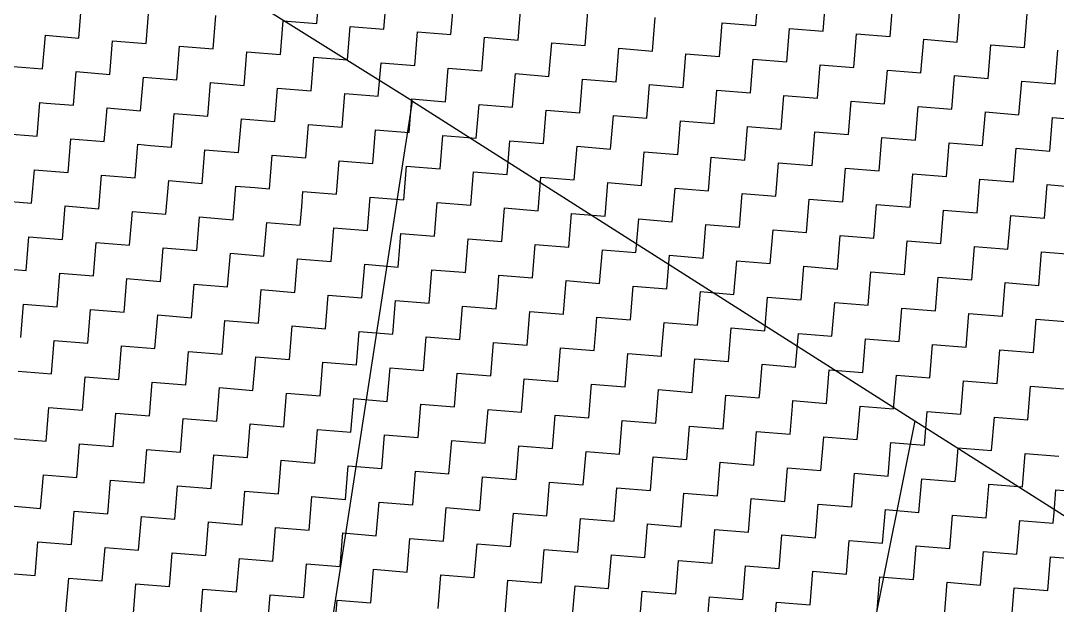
# Model space of a CAD drawing. Header units: metres. Extents: x 286589 to 288713, y 2001360 to 2004418.
# Drawn here: x 286829.4 to 286990.5, y 2003054.4 to 2003145.2 of the extents above; entities that cross this region are included whole.
import ezdxf

# ---------------------------------------------------------------- set-up
doc = ezdxf.new("R2010")
doc.units = ezdxf.units.M
doc.header["$MEASUREMENT"] = 0
doc.layers.add('POLY_HATCH', color=12, linetype='Continuous')
doc.layers.add('POLY_PARCEL', color=6, linetype='Continuous')

msp = doc.modelspace()

# ---------------------------------------------------------------- linework, layer by layer
at = {"layer": 'POLY_HATCH', "linetype": 'Continuous'}
for p, q in [((286875.43, 2003144.71), (286875.85, 2003149.93)), ((286885.87, 2003143.86), (286886.29, 2003149.07)), ((286943.69, 2003144.4), (286944.12, 2003149.61)), ((286954.13, 2003143.55), (286954.55, 2003148.76)), ((286838.48, 2003142.47), (286838.9, 2003147.68)), ((286848.91, 2003141.62), (286849.34, 2003146.83)), ((286896.3, 2003143.01), (286896.73, 2003148.22)), ((286906.74, 2003142.16), (286907.16, 2003147.37)), ((286964.56, 2003142.69), (286964.99, 2003147.91)), ((286975, 2003141.84), (286975.42, 2003147.06)), ((286859.35, 2003140.77), (286859.77, 2003145.98)), ((286917.17, 2003141.3), (286917.6, 2003146.52)), ((286927.61, 2003140.45), (286928.04, 2003145.67)), ((286985.43, 2003140.99), (286985.86, 2003146.21)), ((286869.79, 2003139.91), (286870.21, 2003145.13)), ((286870.21, 2003145.13), (286875.43, 2003144.71)), ((286880.22, 2003139.06), (286880.65, 2003144.28)), ((286880.65, 2003144.28), (286885.87, 2003143.86)), ((286938.05, 2003139.6), (286938.47, 2003144.82)), ((286938.47, 2003144.82), (286943.69, 2003144.4)), ((286948.48, 2003138.75), (286948.91, 2003143.97)), ((286948.91, 2003143.97), (286954.13, 2003143.55)), ((286832.83, 2003137.67), (286833.26, 2003142.89)), ((286833.26, 2003142.89), (286838.48, 2003142.47)), ((286843.27, 2003136.82), (286843.7, 2003142.04)), ((286843.7, 2003142.04), (286848.91, 2003141.62)), ((286890.66, 2003138.21), (286891.08, 2003143.43)), ((286891.08, 2003143.43), (286896.3, 2003143.01)), ((286901.09, 2003137.36), (286901.52, 2003142.58)), ((286901.52, 2003142.58), (286906.74, 2003142.16)), ((286958.92, 2003137.9), (286959.34, 2003143.12)), ((286959.34, 2003143.12), (286964.56, 2003142.69)), ((286969.35, 2003137.05), (286969.78, 2003142.27)), ((286969.78, 2003142.27), (286975, 2003141.84)), ((286853.71, 2003135.97), (286854.13, 2003141.19)), ((286854.13, 2003141.19), (286859.35, 2003140.77)), ((286911.53, 2003136.51), (286911.96, 2003141.73)), ((286911.96, 2003141.73), (286917.17, 2003141.3)), ((286921.97, 2003135.66), (286922.39, 2003140.88)), ((286922.39, 2003140.88), (286927.61, 2003140.45)), ((286979.79, 2003136.2), (286980.22, 2003141.42)), ((286980.22, 2003141.42), (286985.43, 2003140.99)), ((286990.23, 2003135.35), (286990.65, 2003140.57)), ((286864.14, 2003135.12), (286864.57, 2003140.34)), ((286864.57, 2003140.34), (286869.79, 2003139.91)), ((286874.58, 2003134.27), (286875, 2003139.49)), ((286875, 2003139.49), (286880.22, 2003139.06)), ((286932.4, 2003134.81), (286932.83, 2003140.03)), ((286932.83, 2003140.03), (286938.05, 2003139.6)), ((286942.84, 2003133.96), (286943.26, 2003139.18)), ((286943.26, 2003139.18), (286948.48, 2003138.75)), ((286827.62, 2003138.1), (286832.83, 2003137.67)), ((286837.63, 2003132.03), (286838.05, 2003137.25)), ((286838.05, 2003137.25), (286843.27, 2003136.82)), ((286885.01, 2003133.42), (286885.44, 2003138.64)), ((286885.44, 2003138.64), (286890.66, 2003138.21)), ((286895.45, 2003132.57), (286895.88, 2003137.79)), ((286895.88, 2003137.79), (286901.09, 2003137.36)), ((286953.28, 2003133.11), (286953.7, 2003138.33)), ((286953.7, 2003138.33), (286958.92, 2003137.9)), ((286963.71, 2003132.26), (286964.14, 2003137.48)), ((286964.14, 2003137.48), (286969.35, 2003137.05)), ((286848.06, 2003131.18), (286848.49, 2003136.4)), ((286848.49, 2003136.4), (286853.71, 2003135.97)), ((286858.5, 2003130.33), (286858.92, 2003135.55)), ((286858.92, 2003135.55), (286864.14, 2003135.12)), ((286905.89, 2003131.72), (286906.31, 2003136.94)), ((286906.31, 2003136.94), (286911.53, 2003136.51)), ((286916.32, 2003130.87), (286916.75, 2003136.09)), ((286916.75, 2003136.09), (286921.97, 2003135.66)), ((286974.15, 2003131.41), (286974.57, 2003136.63)), ((286974.57, 2003136.63), (286979.79, 2003136.2)), ((286984.58, 2003130.56), (286985.01, 2003135.78)), ((286985.01, 2003135.78), (286990.23, 2003135.35)), ((286868.94, 2003129.48), (286869.36, 2003134.7)), ((286869.36, 2003134.7), (286874.58, 2003134.27)), ((286926.76, 2003130.02), (286927.18, 2003135.24)), ((286927.18, 2003135.24), (286932.4, 2003134.81)), ((286937.2, 2003129.17), (286937.62, 2003134.39)), ((286937.62, 2003134.39), (286942.84, 2003133.96)), ((286831.98, 2003127.24), (286832.41, 2003132.46)), ((286832.41, 2003132.46), (286833.41, 2003132.37)), ((286833.41, 2003132.37), (286837.63, 2003132.03)), ((286879.37, 2003128.63), (286879.8, 2003133.85)), ((286879.8, 2003133.85), (286885.01, 2003133.42)), ((286889.81, 2003127.78), (286890.23, 2003133)), ((286890.23, 2003133), (286895.45, 2003132.57)), ((286947.63, 2003128.32), (286948.06, 2003133.53)), ((286948.06, 2003133.53), (286953.28, 2003133.11)), ((286958.07, 2003127.47), (286958.49, 2003132.68)), ((286958.49, 2003132.68), (286963.71, 2003132.26)), ((286842.6, 2003128.64), (286842.84, 2003131.61)), ((286842.84, 2003131.61), (286848.06, 2003131.18)), ((286852.86, 2003125.54), (286853.28, 2003130.75)), ((286853.28, 2003130.75), (286858.5, 2003130.33)), ((286900.24, 2003126.93), (286900.67, 2003132.14)), ((286900.67, 2003132.14), (286905.89, 2003131.72)), ((286910.68, 2003126.08), (286911.11, 2003131.29)), ((286911.11, 2003131.29), (286916.32, 2003130.87)), ((286968.5, 2003126.62), (286968.93, 2003131.83)), ((286968.93, 2003131.83), (286974.15, 2003131.41)), ((286978.94, 2003125.76), (286979.37, 2003130.98)), ((286979.37, 2003130.98), (286984.58, 2003130.56)), ((286863.29, 2003124.69), (286863.72, 2003129.9)), ((286863.72, 2003129.9), (286868.94, 2003129.48)), ((286921.12, 2003125.23), (286921.54, 2003130.44)), ((286921.54, 2003130.44), (286926.76, 2003130.02)), ((286931.55, 2003124.37), (286931.98, 2003129.59)), ((286931.98, 2003129.59), (286937.2, 2003129.17)), ((286989.38, 2003124.91), (286989.8, 2003130.13)), ((286989.8, 2003130.13), (286995.02, 2003129.71)), ((286826.77, 2003127.66), (286831.98, 2003127.24)), ((286842.42, 2003126.39), (286842.6, 2003128.64)), ((286873.73, 2003123.84), (286874.15, 2003129.05)), ((286874.15, 2003129.05), (286879.37, 2003128.63)), ((286884.16, 2003122.98), (286884.59, 2003128.2)), ((286884.59, 2003128.2), (286889.81, 2003127.78)), ((286941.99, 2003123.52), (286942.41, 2003128.74)), ((286942.41, 2003128.74), (286947.63, 2003128.32)), ((286952.42, 2003122.67), (286952.85, 2003127.89)), ((286952.85, 2003127.89), (286958.07, 2003127.47)), ((286836.78, 2003121.59), (286837.2, 2003126.81)), ((286837.2, 2003126.81), (286842.42, 2003126.39)), ((286847.21, 2003120.74), (286847.64, 2003125.96)), ((286847.64, 2003125.96), (286849.6, 2003125.8)), ((286894.6, 2003122.13), (286895.03, 2003127.35)), ((286895.03, 2003127.35), (286900.24, 2003126.93)), ((286905.04, 2003121.28), (286905.46, 2003126.5)), ((286905.46, 2003126.5), (286910.68, 2003126.08)), ((286962.86, 2003121.82), (286963.29, 2003127.04)), ((286963.29, 2003127.04), (286968.5, 2003126.62)), ((286973.3, 2003120.97), (286973.72, 2003126.19)), ((286973.72, 2003126.19), (286978.94, 2003125.76)), ((286849.6, 2003125.8), (286852.86, 2003125.54)), ((286857.86, 2003122.45), (286858.07, 2003125.11)), ((286858.07, 2003125.11), (286863.29, 2003124.69)), ((286915.47, 2003120.43), (286915.9, 2003125.65)), ((286915.9, 2003125.65), (286921.12, 2003125.23)), ((286925.91, 2003119.58), (286926.33, 2003124.8)), ((286926.33, 2003124.8), (286931.55, 2003124.37)), ((286983.73, 2003120.12), (286984.16, 2003125.34)), ((286984.16, 2003125.34), (286989.38, 2003124.91)), ((286868.08, 2003119.04), (286868.51, 2003124.26)), ((286868.51, 2003124.26), (286873.73, 2003123.84)), ((286878.52, 2003118.19), (286878.95, 2003123.41)), ((286878.95, 2003123.41), (286884.16, 2003122.98)), ((286936.34, 2003118.73), (286936.77, 2003123.95)), ((286936.77, 2003123.95), (286941.99, 2003123.52)), ((286946.78, 2003117.88), (286947.21, 2003123.1)), ((286947.21, 2003123.1), (286952.42, 2003122.67)), ((286831.13, 2003116.8), (286831.56, 2003122.02)), ((286831.56, 2003122.02), (286836.78, 2003121.59)), ((286841.57, 2003115.95), (286841.99, 2003121.17)), ((286841.99, 2003121.17), (286847.21, 2003120.74)), ((286857.65, 2003119.89), (286857.86, 2003122.45)), ((286888.96, 2003117.34), (286889.38, 2003122.56)), ((286889.38, 2003122.56), (286894.6, 2003122.13)), ((286899.39, 2003116.49), (286899.82, 2003121.71)), ((286899.82, 2003121.71), (286905.04, 2003121.28)), ((286957.22, 2003117.03), (286957.64, 2003122.25)), ((286957.64, 2003122.25), (286962.86, 2003121.82)), ((286967.65, 2003116.18), (286968.08, 2003121.4)), ((286968.08, 2003121.4), (286973.3, 2003120.97)), ((286852, 2003115.1), (286852.43, 2003120.32)), ((286852.43, 2003120.32), (286857.65, 2003119.89)), ((286862.44, 2003114.25), (286862.87, 2003119.47)), ((286862.87, 2003119.47), (286865.8, 2003119.23)), ((286909.83, 2003115.64), (286910.25, 2003120.86)), ((286910.25, 2003120.86), (286915.47, 2003120.43)), ((286920.27, 2003114.79), (286920.69, 2003120.01)), ((286920.69, 2003120.01), (286925.91, 2003119.58)), ((286978.09, 2003115.33), (286978.52, 2003120.55)), ((286978.52, 2003120.55), (286983.73, 2003120.12)), ((286988.53, 2003114.48), (286988.95, 2003119.7)), ((286988.95, 2003119.7), (286994.17, 2003119.27)), ((286865.8, 2003119.23), (286868.08, 2003119.04)), ((286873.11, 2003116.26), (286873.3, 2003118.62)), ((286873.3, 2003118.62), (286878.52, 2003118.19)), ((286930.7, 2003113.94), (286931.13, 2003119.16)), ((286931.13, 2003119.16), (286936.34, 2003118.73)), ((286941.14, 2003113.09), (286941.56, 2003118.31)), ((286941.56, 2003118.31), (286946.78, 2003117.88)), ((286825.91, 2003117.23), (286831.13, 2003116.8)), ((286835.93, 2003111.16), (286836.35, 2003116.38)), ((286836.35, 2003116.38), (286841.57, 2003115.95)), ((286872.88, 2003113.4), (286873.11, 2003116.26)), ((286883.31, 2003112.55), (286883.74, 2003117.77)), ((286883.74, 2003117.77), (286888.96, 2003117.34)), ((286893.75, 2003111.7), (286894.17, 2003116.92)), ((286894.17, 2003116.92), (286899.39, 2003116.49)), ((286951.57, 2003112.24), (286952, 2003117.46)), ((286952, 2003117.46), (286957.22, 2003117.03)), ((286962.01, 2003111.39), (286962.44, 2003116.6)), ((286962.44, 2003116.6), (286967.65, 2003116.18)), ((286846.36, 2003110.31), (286846.79, 2003115.53)), ((286846.79, 2003115.53), (286852, 2003115.1)), ((286856.8, 2003109.46), (286857.22, 2003114.67)), ((286857.22, 2003114.67), (286862.44, 2003114.25)), ((286904.19, 2003110.85), (286904.61, 2003116.07)), ((286904.61, 2003116.07), (286909.83, 2003115.64)), ((286914.62, 2003110), (286915.05, 2003115.21)), ((286915.05, 2003115.21), (286920.27, 2003114.79)), ((286972.45, 2003110.54), (286972.87, 2003115.75)), ((286972.87, 2003115.75), (286978.09, 2003115.33)), ((286982.88, 2003109.69), (286983.31, 2003114.9)), ((286983.31, 2003114.9), (286988.53, 2003114.48)), ((286867.23, 2003108.61), (286867.66, 2003113.82)), ((286867.66, 2003113.82), (286872.88, 2003113.4)), ((286925.06, 2003109.15), (286925.48, 2003114.36)), ((286925.48, 2003114.36), (286930.7, 2003113.94)), ((286935.49, 2003108.29), (286935.92, 2003113.51)), ((286935.92, 2003113.51), (286941.14, 2003113.09)), ((286830.28, 2003106.37), (286830.71, 2003111.58)), ((286830.71, 2003111.58), (286835.93, 2003111.16)), ((286877.67, 2003107.76), (286878.1, 2003112.97)), ((286878.1, 2003112.97), (286881.99, 2003112.66)), ((286881.99, 2003112.66), (286883.31, 2003112.55)), ((286888.36, 2003110.07), (286888.53, 2003112.12)), ((286888.53, 2003112.12), (286893.75, 2003111.7)), ((286945.93, 2003107.44), (286946.36, 2003112.66)), ((286946.36, 2003112.66), (286951.57, 2003112.24)), ((286956.37, 2003106.59), (286956.79, 2003111.81)), ((286956.79, 2003111.81), (286962.01, 2003111.39)), ((286840.72, 2003105.51), (286841.14, 2003110.73)), ((286841.14, 2003110.73), (286846.36, 2003110.31)), ((286851.15, 2003104.66), (286851.58, 2003109.88)), ((286851.58, 2003109.88), (286856.8, 2003109.46)), ((286888.11, 2003106.9), (286888.36, 2003110.07)), ((286898.54, 2003106.05), (286898.97, 2003111.27)), ((286898.97, 2003111.27), (286904.19, 2003110.85)), ((286908.98, 2003105.2), (286909.4, 2003110.42)), ((286909.4, 2003110.42), (286914.62, 2003110)), ((286966.8, 2003105.74), (286967.23, 2003110.96)), ((286967.23, 2003110.96), (286972.45, 2003110.54)), ((286977.24, 2003104.89), (286977.66, 2003110.11)), ((286977.66, 2003110.11), (286982.88, 2003109.69)), ((286861.59, 2003103.81), (286862.02, 2003109.03)), ((286862.02, 2003109.03), (286867.23, 2003108.61)), ((286872.03, 2003102.96), (286872.45, 2003108.18)), ((286872.45, 2003108.18), (286877.67, 2003107.76)), ((286919.41, 2003104.35), (286919.84, 2003109.57)), ((286919.84, 2003109.57), (286925.06, 2003109.15)), ((286929.85, 2003103.5), (286930.28, 2003108.72)), ((286930.28, 2003108.72), (286935.49, 2003108.29)), ((286987.68, 2003104.04), (286988.1, 2003109.26)), ((286988.1, 2003109.26), (286993.32, 2003108.83)), ((286825.06, 2003106.79), (286830.28, 2003106.37)), ((286882.46, 2003102.11), (286882.89, 2003107.33)), ((286882.89, 2003107.33), (286888.11, 2003106.9)), ((286940.29, 2003102.65), (286940.71, 2003107.87)), ((286940.71, 2003107.87), (286945.93, 2003107.44)), ((286950.72, 2003101.8), (286951.15, 2003107.02)), ((286951.15, 2003107.02), (286956.37, 2003106.59)), ((286835.07, 2003100.72), (286835.5, 2003105.94)), ((286835.5, 2003105.94), (286840.72, 2003105.51)), ((286845.51, 2003099.87), (286845.94, 2003105.09)), ((286845.94, 2003105.09), (286851.15, 2003104.66)), ((286892.9, 2003101.26), (286893.32, 2003106.48)), ((286893.32, 2003106.48), (286898.18, 2003106.08)), ((286898.18, 2003106.08), (286898.54, 2003106.05)), ((286903.62, 2003103.88), (286903.76, 2003105.63)), ((286903.76, 2003105.63), (286908.98, 2003105.2)), ((286961.16, 2003100.95), (286961.58, 2003106.17)), ((286961.58, 2003106.17), (286966.8, 2003105.74)), ((286971.6, 2003100.1), (286972.02, 2003105.32)), ((286972.02, 2003105.32), (286977.24, 2003104.89)), ((286855.95, 2003099.02), (286856.37, 2003104.24)), ((286856.37, 2003104.24), (286861.59, 2003103.81)), ((286866.38, 2003098.17), (286866.81, 2003103.39)), ((286866.81, 2003103.39), (286872.03, 2003102.96)), ((286903.34, 2003100.41), (286903.62, 2003103.88)), ((286913.79, 2003099.75), (286914.2, 2003104.78)), ((286914.2, 2003104.78), (286919.41, 2003104.35)), ((286924.21, 2003098.71), (286924.63, 2003103.93)), ((286924.63, 2003103.93), (286929.85, 2003103.5)), ((286982.03, 2003099.25), (286982.46, 2003104.47)), ((286982.46, 2003104.47), (286987.68, 2003104.04)), ((286876.82, 2003097.32), (286877.24, 2003102.54)), ((286877.24, 2003102.54), (286882.46, 2003102.11)), ((286934.64, 2003097.86), (286935.07, 2003103.08)), ((286935.07, 2003103.08), (286940.29, 2003102.65)), ((286945.08, 2003097.01), (286945.51, 2003102.23)), ((286945.51, 2003102.23), (286950.72, 2003101.8)), ((286829.43, 2003095.93), (286829.86, 2003101.15)), ((286829.86, 2003101.15), (286835.07, 2003100.72)), ((286839.87, 2003095.08), (286840.29, 2003100.3)), ((286840.29, 2003100.3), (286845.51, 2003099.87)), ((286887.26, 2003096.47), (286887.68, 2003101.69)), ((286887.68, 2003101.69), (286892.9, 2003101.26)), ((286897.69, 2003095.62), (286898.12, 2003100.84)), ((286898.12, 2003100.84), (286903.34, 2003100.41)), ((286955.52, 2003096.16), (286955.94, 2003101.38)), ((286955.94, 2003101.38), (286961.16, 2003100.95)), ((286965.95, 2003095.31), (286966.38, 2003100.52)), ((286966.38, 2003100.52), (286971.6, 2003100.1)), ((286850.3, 2003094.23), (286850.73, 2003099.45)), ((286850.73, 2003099.45), (286855.95, 2003099.02)), ((286860.74, 2003093.38), (286861.17, 2003098.6)), ((286861.17, 2003098.6), (286866.38, 2003098.17)), ((286908.13, 2003094.77), (286908.55, 2003099.99)), ((286908.55, 2003099.99), (286913.77, 2003099.56)), ((286913.77, 2003099.56), (286913.79, 2003099.75)), ((286918.87, 2003097.68), (286918.99, 2003099.13)), ((286918.99, 2003099.13), (286924.21, 2003098.71)), ((286976.39, 2003094.46), (286976.81, 2003099.67)), ((286976.81, 2003099.67), (286982.03, 2003099.25)), ((286986.82, 2003093.61), (286987.25, 2003098.82)), ((286987.25, 2003098.82), (286992.47, 2003098.4)), ((286871.18, 2003092.53), (286871.6, 2003097.74)), ((286871.6, 2003097.74), (286876.82, 2003097.32)), ((286881.61, 2003091.68), (286882.04, 2003096.89)), ((286882.04, 2003096.89), (286887.26, 2003096.47)), ((286918.56, 2003093.92), (286918.87, 2003097.68)), ((286929.04, 2003093.56), (286929.43, 2003098.28)), ((286929.43, 2003098.28), (286934.64, 2003097.86)), ((286939.44, 2003092.22), (286939.86, 2003097.43)), ((286939.86, 2003097.43), (286945.08, 2003097.01)), ((286834.22, 2003090.29), (286834.65, 2003095.5)), ((286834.65, 2003095.5), (286839.87, 2003095.08)), ((286892.05, 2003090.83), (286892.47, 2003096.04)), ((286892.47, 2003096.04), (286897.69, 2003095.62)), ((286949.87, 2003091.36), (286950.3, 2003096.58)), ((286950.3, 2003096.58), (286955.52, 2003096.16)), ((286960.31, 2003090.51), (286960.73, 2003095.73)), ((286960.73, 2003095.73), (286965.95, 2003095.31)), ((286844.66, 2003089.44), (286845.09, 2003094.65)), ((286845.09, 2003094.65), (286850.3, 2003094.23)), ((286855.1, 2003088.58), (286855.52, 2003093.8)), ((286855.52, 2003093.8), (286860.74, 2003093.38)), ((286902.48, 2003089.97), (286902.91, 2003095.19)), ((286902.91, 2003095.19), (286908.13, 2003094.77)), ((286912.92, 2003089.12), (286913.35, 2003094.34)), ((286913.35, 2003094.34), (286918.56, 2003093.92)), ((286970.74, 2003089.66), (286971.17, 2003094.88)), ((286971.17, 2003094.88), (286976.39, 2003094.46)), ((286981.18, 2003088.81), (286981.61, 2003094.03)), ((286981.61, 2003094.03), (286986.82, 2003093.61)), ((286865.53, 2003087.73), (286865.96, 2003092.95)), ((286865.96, 2003092.95), (286871.18, 2003092.53)), ((286875.97, 2003086.88), (286876.39, 2003092.1)), ((286876.39, 2003092.1), (286881.61, 2003091.68)), ((286923.36, 2003088.27), (286923.78, 2003093.49)), ((286923.78, 2003093.49), (286929, 2003093.07)), ((286929, 2003093.07), (286929.04, 2003093.56)), ((286934.12, 2003091.49), (286934.22, 2003092.64)), ((286934.22, 2003092.64), (286939.44, 2003092.22)), ((286829.01, 2003090.71), (286834.22, 2003090.29)), ((286886.4, 2003086.03), (286886.83, 2003091.25)), ((286886.83, 2003091.25), (286892.05, 2003090.83)), ((286933.79, 2003087.42), (286934.12, 2003091.49)), ((286944.29, 2003087.36), (286944.65, 2003091.79)), ((286944.65, 2003091.79), (286949.87, 2003091.36)), ((286954.67, 2003085.72), (286955.09, 2003090.94)), ((286955.09, 2003090.94), (286960.31, 2003090.51)), ((286839.02, 2003084.64), (286839.44, 2003089.86)), ((286839.44, 2003089.86), (286844.66, 2003089.44)), ((286849.45, 2003083.79), (286849.88, 2003089.01)), ((286849.88, 2003089.01), (286855.1, 2003088.58)), ((286896.84, 2003085.18), (286897.27, 2003090.4)), ((286897.27, 2003090.4), (286902.48, 2003089.97)), ((286907.28, 2003084.33), (286907.7, 2003089.55)), ((286907.7, 2003089.55), (286912.92, 2003089.12)), ((286965.1, 2003084.87), (286965.53, 2003090.09)), ((286965.53, 2003090.09), (286970.74, 2003089.66)), ((286975.54, 2003084.02), (286975.96, 2003089.24)), ((286975.96, 2003089.24), (286981.18, 2003088.81)), ((286859.89, 2003082.94), (286860.31, 2003088.16)), ((286860.31, 2003088.16), (286865.53, 2003087.73)), ((286870.33, 2003082.09), (286870.75, 2003087.31)), ((286870.75, 2003087.31), (286875.97, 2003086.88)), ((286917.71, 2003083.48), (286918.14, 2003088.7)), ((286918.14, 2003088.7), (286923.36, 2003088.27)), ((286928.15, 2003082.63), (286928.57, 2003087.85)), ((286928.57, 2003087.85), (286933.79, 2003087.42)), ((286944.23, 2003086.57), (286944.29, 2003087.36)), ((286985.97, 2003083.17), (286986.4, 2003088.39)), ((286986.4, 2003088.39), (286991.62, 2003087.96)), ((286880.76, 2003081.24), (286881.19, 2003086.46)), ((286881.19, 2003086.46), (286886.4, 2003086.03)), ((286891.2, 2003080.39), (286891.62, 2003085.61)), ((286891.62, 2003085.61), (286896.84, 2003085.18)), ((286938.59, 2003081.78), (286939.01, 2003087)), ((286939.01, 2003087), (286944.23, 2003086.57)), ((286949.38, 2003085.3), (286949.45, 2003086.15)), ((286949.45, 2003086.15), (286954.67, 2003085.72)), ((286833.37, 2003079.85), (286833.8, 2003085.07)), ((286833.8, 2003085.07), (286839.02, 2003084.64)), ((286843.81, 2003079), (286844.23, 2003084.22)), ((286844.23, 2003084.22), (286849.45, 2003083.79)), ((286901.63, 2003079.54), (286902.06, 2003084.76)), ((286902.06, 2003084.76), (286907.28, 2003084.33)), ((286949.02, 2003080.93), (286949.38, 2003085.3)), ((286959.55, 2003081.17), (286959.88, 2003085.3)), ((286959.88, 2003085.3), (286965.1, 2003084.87)), ((286969.89, 2003079.23), (286970.32, 2003084.45)), ((286970.32, 2003084.45), (286975.54, 2003084.02)), ((286854.25, 2003078.15), (286854.67, 2003083.37)), ((286854.67, 2003083.37), (286859.89, 2003082.94)), ((286864.68, 2003077.3), (286865.11, 2003082.52)), ((286865.11, 2003082.52), (286870.33, 2003082.09)), ((286912.07, 2003078.69), (286912.5, 2003083.91)), ((286912.5, 2003083.91), (286917.71, 2003083.48)), ((286922.51, 2003077.84), (286922.93, 2003083.06)), ((286922.93, 2003083.06), (286928.15, 2003082.63)), ((286980.33, 2003078.38), (286980.76, 2003083.59)), ((286980.76, 2003083.59), (286985.97, 2003083.17)), ((286875.12, 2003076.45), (286875.54, 2003081.67)), ((286875.54, 2003081.67), (286880.76, 2003081.24)), ((286885.55, 2003075.6), (286885.98, 2003080.81)), ((286885.98, 2003080.81), (286891.2, 2003080.39)), ((286932.94, 2003076.99), (286933.37, 2003082.2)), ((286933.37, 2003082.2), (286938.59, 2003081.78)), ((286943.38, 2003076.14), (286943.8, 2003081.35)), ((286943.8, 2003081.35), (286949.02, 2003080.93)), ((286959.46, 2003080.08), (286959.55, 2003081.17)), ((286828.16, 2003080.27), (286833.37, 2003079.85)), ((286838.17, 2003074.21), (286838.59, 2003079.42)), ((286838.59, 2003079.42), (286843.81, 2003079)), ((286895.99, 2003074.75), (286896.42, 2003079.96)), ((286896.42, 2003079.96), (286901.63, 2003079.54)), ((286953.81, 2003075.29), (286954.24, 2003080.5)), ((286954.24, 2003080.5), (286959.46, 2003080.08)), ((286964.63, 2003079.11), (286964.68, 2003079.65)), ((286964.68, 2003079.65), (286969.89, 2003079.23)), ((286848.6, 2003073.36), (286849.03, 2003078.57)), ((286849.03, 2003078.57), (286854.25, 2003078.15)), ((286859.04, 2003072.5), (286859.46, 2003077.72)), ((286859.46, 2003077.72), (286864.68, 2003077.3)), ((286906.43, 2003073.89), (286906.85, 2003079.11)), ((286906.85, 2003079.11), (286912.07, 2003078.69)), ((286916.86, 2003073.04), (286917.29, 2003078.26)), ((286917.29, 2003078.26), (286922.51, 2003077.84)), ((286964.25, 2003074.43), (286964.63, 2003079.11)), ((286974.8, 2003074.98), (286975.11, 2003078.8)), ((286975.11, 2003078.8), (286980.33, 2003078.38)), ((286985.12, 2003072.73), (286985.55, 2003077.95)), ((286985.55, 2003077.95), (286990.77, 2003077.53)), ((286869.47, 2003071.65), (286869.9, 2003076.87)), ((286869.9, 2003076.87), (286875.12, 2003076.45)), ((286879.91, 2003070.8), (286880.34, 2003076.02)), ((286880.34, 2003076.02), (286885.55, 2003075.6)), ((286927.3, 2003072.19), (286927.72, 2003077.41)), ((286927.72, 2003077.41), (286932.94, 2003076.99)), ((286937.74, 2003071.34), (286938.16, 2003076.56)), ((286938.16, 2003076.56), (286943.38, 2003076.14)), ((286832.52, 2003069.41), (286832.95, 2003074.63)), ((286832.95, 2003074.63), (286838.17, 2003074.21)), ((286890.35, 2003069.95), (286890.77, 2003075.17)), ((286890.77, 2003075.17), (286895.99, 2003074.75)), ((286948.17, 2003070.49), (286948.6, 2003075.71)), ((286948.6, 2003075.71), (286953.81, 2003075.29)), ((286958.61, 2003069.64), (286959.03, 2003074.86)), ((286959.03, 2003074.86), (286964.25, 2003074.43)), ((286974.69, 2003073.58), (286974.8, 2003074.98)), ((286842.96, 2003068.56), (286843.38, 2003073.78)), ((286843.38, 2003073.78), (286848.6, 2003073.36)), ((286853.39, 2003067.71), (286853.82, 2003072.93)), ((286853.82, 2003072.93), (286859.04, 2003072.5)), ((286900.78, 2003069.1), (286901.21, 2003074.32)), ((286901.21, 2003074.32), (286906.43, 2003073.89)), ((286911.22, 2003068.25), (286911.64, 2003073.47)), ((286911.64, 2003073.47), (286916.86, 2003073.04)), ((286969.04, 2003068.79), (286969.47, 2003074.01)), ((286969.47, 2003074.01), (286974.69, 2003073.58)), ((286979.48, 2003067.94), (286979.89, 2003072.92)), ((286979.89, 2003072.92), (286979.91, 2003073.16)), ((286979.91, 2003073.16), (286985.12, 2003072.73)), ((286863.83, 2003066.86), (286864.26, 2003072.08)), ((286864.26, 2003072.08), (286869.47, 2003071.65)), ((286874.27, 2003066.01), (286874.69, 2003071.23)), ((286874.69, 2003071.23), (286879.91, 2003070.8)), ((286921.66, 2003067.4), (286922.08, 2003072.62)), ((286922.08, 2003072.62), (286927.3, 2003072.19)), ((286932.09, 2003066.55), (286932.52, 2003071.77)), ((286932.52, 2003071.77), (286937.74, 2003071.34)), ((286990.05, 2003068.79), (286990.34, 2003072.31)), ((286990.34, 2003072.31), (286995.56, 2003071.88)), ((286827.3, 2003069.84), (286832.52, 2003069.41)), ((286884.7, 2003065.16), (286885.13, 2003070.38)), ((286885.13, 2003070.38), (286890.35, 2003069.95)), ((286895.14, 2003064.31), (286895.56, 2003069.53)), ((286895.56, 2003069.53), (286900.78, 2003069.1)), ((286942.53, 2003065.7), (286942.95, 2003070.92)), ((286942.95, 2003070.92), (286948.17, 2003070.49)), ((286952.96, 2003064.85), (286953.39, 2003070.07)), ((286953.39, 2003070.07), (286958.61, 2003069.64)), ((286837.32, 2003063.77), (286837.74, 2003068.99)), ((286837.74, 2003068.99), (286842.96, 2003068.56)), ((286847.75, 2003062.92), (286848.18, 2003068.14)), ((286848.18, 2003068.14), (286853.39, 2003067.71)), ((286905.58, 2003063.46), (286906, 2003068.68)), ((286906, 2003068.68), (286911.22, 2003068.25)), ((286963.4, 2003064), (286963.83, 2003069.22)), ((286963.83, 2003069.22), (286969.04, 2003068.79)), ((286973.84, 2003063.15), (286974.26, 2003068.37)), ((286974.26, 2003068.37), (286979.48, 2003067.94)), ((286989.92, 2003067.09), (286990.05, 2003068.79)), ((286858.19, 2003062.07), (286858.61, 2003067.29)), ((286858.61, 2003067.29), (286863.83, 2003066.86)), ((286868.62, 2003061.22), (286869.05, 2003066.44)), ((286869.05, 2003066.44), (286874.27, 2003066.01)), ((286916.01, 2003062.61), (286916.44, 2003067.83)), ((286916.44, 2003067.83), (286921.66, 2003067.4)), ((286926.45, 2003061.76), (286926.87, 2003066.98)), ((286926.87, 2003066.98), (286932.09, 2003066.55)), ((286984.27, 2003062.3), (286984.7, 2003067.51)), ((286984.7, 2003067.51), (286989.92, 2003067.09)), ((286879.06, 2003060.37), (286879.49, 2003065.59)), ((286879.49, 2003065.59), (286884.7, 2003065.16)), ((286889.5, 2003059.52), (286889.92, 2003064.73)), ((286889.92, 2003064.73), (286895.14, 2003064.31)), ((286936.88, 2003060.91), (286937.31, 2003066.12)), ((286937.31, 2003066.12), (286942.53, 2003065.7)), ((286947.32, 2003060.06), (286947.75, 2003065.27)), ((286947.75, 2003065.27), (286952.96, 2003064.85)), ((286831.67, 2003058.98), (286832.1, 2003064.2)), ((286832.1, 2003064.2), (286837.32, 2003063.77)), ((286842.11, 2003058.13), (286842.53, 2003063.34)), ((286842.53, 2003063.34), (286847.75, 2003062.92)), ((286899.93, 2003058.67), (286900.36, 2003063.88)), ((286900.36, 2003063.88), (286905.58, 2003063.46)), ((286957.76, 2003059.21), (286958.18, 2003064.42)), ((286958.18, 2003064.42), (286963.4, 2003064)), ((286968.19, 2003058.35), (286968.62, 2003063.57)), ((286968.62, 2003063.57), (286973.84, 2003063.15)), ((286852.54, 2003057.28), (286852.97, 2003062.49)), ((286852.97, 2003062.49), (286858.19, 2003062.07)), ((286862.98, 2003056.43), (286863.41, 2003061.64)), ((286863.41, 2003061.64), (286868.62, 2003061.22)), ((286910.37, 2003057.82), (286910.79, 2003063.03)), ((286910.79, 2003063.03), (286916.01, 2003062.61)), ((286920.8, 2003056.96), (286921.23, 2003062.18)), ((286921.23, 2003062.18), (286926.45, 2003061.76)), ((286978.63, 2003057.5), (286979.05, 2003062.72)), ((286979.05, 2003062.72), (286984.27, 2003062.3)), ((286989.07, 2003056.65), (286989.49, 2003061.87)), ((286989.49, 2003061.87), (286994.71, 2003061.45)), ((286873.42, 2003055.57), (286873.84, 2003060.79)), ((286873.84, 2003060.79), (286879.06, 2003060.37)), ((286883.85, 2003054.72), (286884.28, 2003059.94)), ((286884.28, 2003059.94), (286889.5, 2003059.52)), ((286931.24, 2003056.11), (286931.67, 2003061.33)), ((286931.67, 2003061.33), (286936.88, 2003060.91)), ((286941.68, 2003055.26), (286942.1, 2003060.48)), ((286942.1, 2003060.48), (286947.32, 2003060.06)), ((286826.45, 2003059.4), (286831.67, 2003058.98)), ((286836.46, 2003053.33), (286836.89, 2003058.55)), ((286836.89, 2003058.55), (286842.11, 2003058.13)), ((286894.29, 2003053.87), (286894.71, 2003059.09)), ((286894.71, 2003059.09), (286899.93, 2003058.67)), ((286904.73, 2003053.02), (286905.15, 2003058.24)), ((286905.15, 2003058.24), (286910.37, 2003057.82)), ((286952.11, 2003054.41), (286952.54, 2003059.63)), ((286952.54, 2003059.63), (286957.76, 2003059.21)), ((286962.55, 2003053.56), (286962.97, 2003058.78)), ((286962.97, 2003058.78), (286968.19, 2003058.35)), ((286846.9, 2003052.48), (286847.33, 2003057.7)), ((286847.33, 2003057.7), (286852.54, 2003057.28)), ((286857.34, 2003051.63), (286857.76, 2003056.85)), ((286857.76, 2003056.85), (286862.98, 2003056.43)), ((286915.16, 2003052.17), (286915.59, 2003057.39)), ((286915.59, 2003057.39), (286920.8, 2003056.96)), ((286972.99, 2003052.71), (286973.41, 2003057.93)), ((286973.41, 2003057.93), (286978.63, 2003057.5)), ((286983.42, 2003051.86), (286983.85, 2003057.08)), ((286983.85, 2003057.08), (286989.07, 2003056.65)), ((286867.77, 2003050.78), (286868.2, 2003056)), ((286868.2, 2003056), (286873.42, 2003055.57)), ((286878.21, 2003049.93), (286878.63, 2003055.15)), ((286878.63, 2003055.15), (286883.85, 2003054.72)), ((286925.6, 2003051.32), (286926.02, 2003056.54)), ((286926.02, 2003056.54), (286931.24, 2003056.11)), ((286936.03, 2003050.47), (286936.46, 2003055.69)), ((286936.46, 2003055.69), (286941.68, 2003055.26)), ((286946.47, 2003049.62), (286946.9, 2003054.84)), ((286946.9, 2003054.84), (286952.11, 2003054.41))]:
    msp.add_line(p, q, dxfattribs=at)
at = {"layer": 'POLY_PARCEL'}
for p, q in [((286890.33, 2003132.66), (286787.73, 2003196.77)), ((286869.38, 2002997.19), (286890.33, 2003132.66)), ((286890.33, 2003132.66), (286968.42, 2003083.03)), ((286968.42, 2003083.03), (286931.16, 2002897.6)), ((286968.42, 2003083.03), (287009.06, 2003057.21))]:
    msp.add_line(p, q, dxfattribs=at)

doc.saveas('drawing.dxf')
